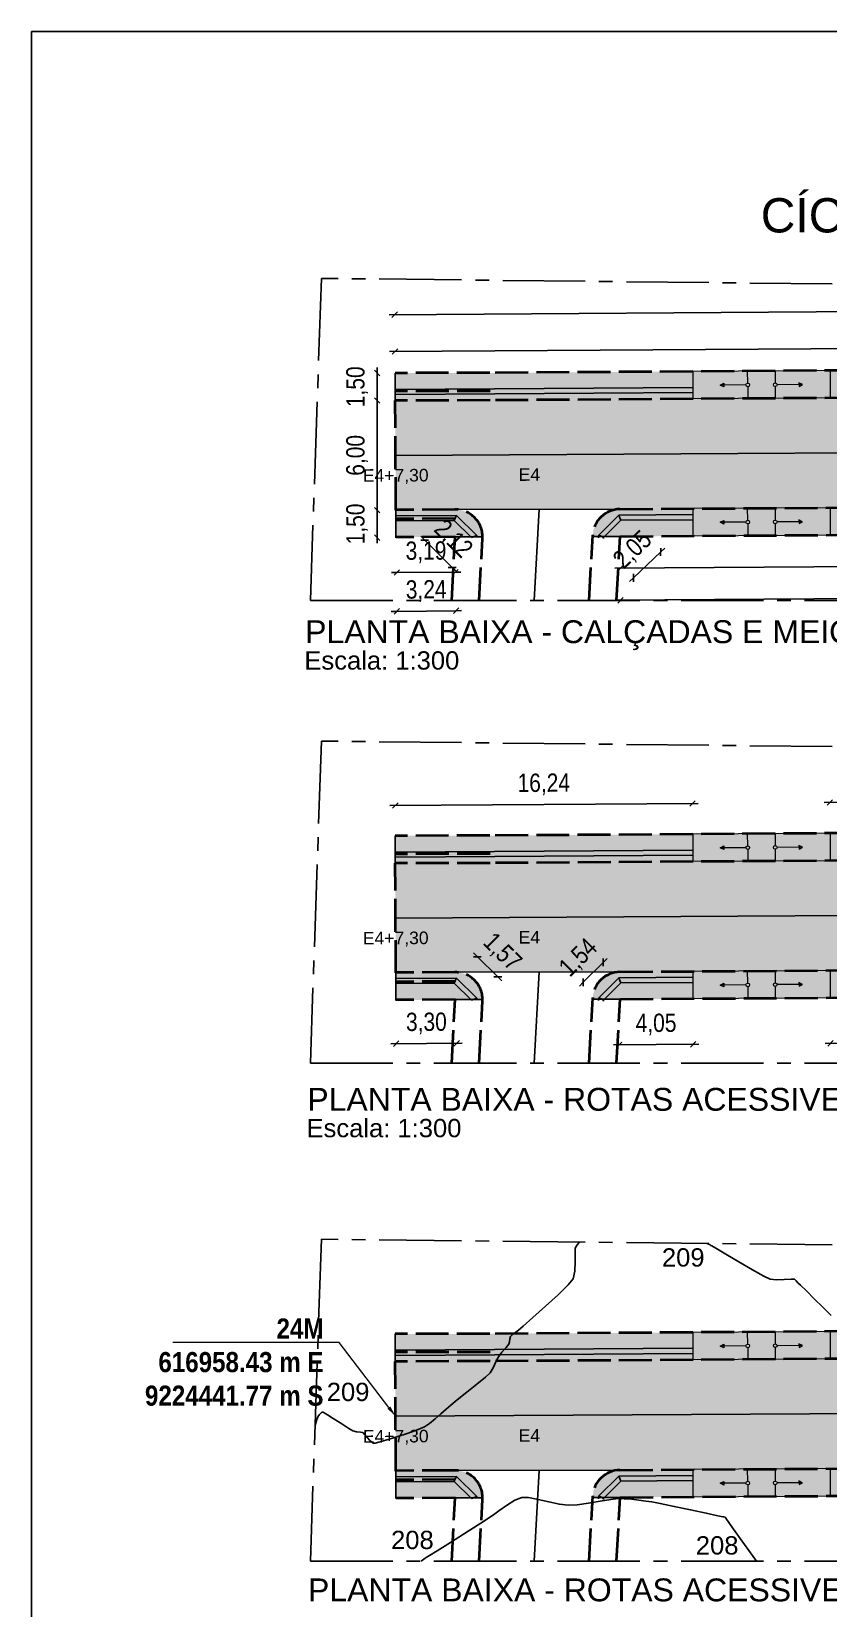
# Model space of a CAD drawing. Header units: feet. Extents: x 203667 to 205527, y 9204857 to 9205156.
# Drawn here: x 205280.5 to 205324.1, y 9205007.8 to 9205094 of the extents above; entities that cross this region are included whole.
import ezdxf
from ezdxf import colors
from ezdxf.entities.mleader import LeaderData, LeaderLine
from ezdxf.math import Vec2, Vec3

# ---------------------------------------------------------------- set-up
doc = ezdxf.new("R2010")
doc.units = ezdxf.units.FT
doc.header["$LTSCALE"] = 0.3
doc.header["$MEASUREMENT"] = 0
doc.linetypes.add('ACAD_ISO02W100', pattern=[15, 12, -3])
doc.linetypes.add('CENTER2', pattern=[1.125, 0.75, -0.125, 0.125, -0.125])
for name, color, linetype in [('_EIXO PROJETADO', 2, 'Continuous'), ('C-ROAD-CNTR-N', 92, 'Continuous'), ('C1-HM-CURVA_INTERMEDIARIA', 3, 'Continuous'), ('Calçada Projetada', 20, 'Continuous'), ('cotas1', 7, 'Continuous'), ('F-HZ-ESTACA', 98, 'Continuous'), ('Pavimento projetado', 51, 'Continuous'), ('SINALIZACAO', 1, 'Continuous'), ('TEXTOS', 7, 'Continuous')]:
    doc.layers.add(name, color=color, linetype=linetype)
for name, color, linetype, lineweight in [('Alvenaria de 1 Vez', 6, 'ACAD_ISO02W100', 35), ('Cotas Acessibilidade', 5, 'Continuous', 25), ('Cotas Calçadas', 7, 'Continuous', 25), ('MEIO FIO PROJETADO', 7, 'ACAD_ISO02W100', 35), ('PENA015', 1, 'Continuous', 15)]:
    doc.layers.add(name, color=color, linetype=linetype, lineweight=lineweight)
doc.styles.add('Arial', font='arial.ttf')
doc.styles.add('COTAS', font='ariblk.ttf', dxfattribs={"width": 0.75})
doc.styles.add('Roman', font='arial.ttf', dxfattribs={"height": 2})
doc.styles.add('TARCISIO', font='swissci.ttf')
doc.dimstyles.new('Cota Alvenaria', dxfattribs={"dimtxt": 1, "dimasz": 0.3, "dimexe": 1, "dimexo": 1, "dimgap": 0.5, "dimtad": 1, "dimzin": 4, "dimtxsty": 'TARCISIO', "dimblk": 'OBLIQUE', "dimcen": -2, "dimdle": 0.3, "dimse1": 1, "dimse2": 1, "dimclrd": 256, "dimclre": 256, "dimclrt": 6, "dimadec": 0, "dimazin": 0, "dimtfac": 1, "dimtix": 1, "dimtmove": 0, "dimatfit": 3, "dimldrblk": 'DOT', "dimfxl": 1, "dimlwd": -1, "dimlwe": -1, "dimarcsym": 0})
doc.dimstyles.new('Cota Calçadas', dxfattribs={"dimtxt": 1, "dimasz": 0.3, "dimexe": 1, "dimexo": 1, "dimgap": 0.5, "dimtad": 1, "dimzin": 4, "dimtxsty": 'TARCISIO', "dimblk": 'OBLIQUE', "dimcen": -2, "dimdle": 0.3, "dimse1": 1, "dimse2": 1, "dimclrd": 256, "dimclre": 256, "dimclrt": 256, "dimadec": 0, "dimazin": 0, "dimtfac": 1, "dimtix": 1, "dimtmove": 0, "dimatfit": 3, "dimldrblk": 'DOT', "dimfxl": 1, "dimlwd": -1, "dimlwe": -1, "dimarcsym": 0})
doc.dimstyles.new('Cota Piso Tatil', dxfattribs={"dimtxt": 1, "dimasz": 0.3, "dimexe": 1, "dimexo": 1, "dimgap": 0.5, "dimtad": 1, "dimzin": 4, "dimtxsty": 'TARCISIO', "dimblk": 'OBLIQUE', "dimcen": -2, "dimdle": 0.3, "dimse1": 1, "dimse2": 1, "dimclrd": 256, "dimclre": 256, "dimclrt": 5, "dimadec": 0, "dimazin": 0, "dimtfac": 1, "dimtix": 1, "dimtmove": 0, "dimatfit": 3, "dimldrblk": 'DOT', "dimfxl": 1, "dimlwd": -1, "dimlwe": -1, "dimarcsym": 0})

# ---------------------------------------------------------------- blocks, each defined once
blk = doc.blocks.new('r150')
at = {"linetype": 'Continuous'}
h = blk.add_hatch(color=4, dxfattribs=at)
h.dxf.hatch_style = 1
edge = h.paths.add_edge_path()
edge.add_arc((0, 0.907), 0.1, 180, 270, ccw=False)
edge.add_line((-0.1, 0.907), (-1.3, 0.907))
edge.add_line((-1.3, 0.907), (-1.3, 0.807))
edge.add_line((-1.3, 0.807), (-1.5, 0.907))
edge.add_line((-1.5, 0.907), (-1.3, 1.007))
edge.add_line((-1.3, 1.007), (-1.3, 0.907))
edge.add_line((-1.3, 0.907), (-0.1, 0.907))
edge.add_arc((0, 0.907), 0.1, 90, 180, ccw=False)
edge.add_line((0, 1.007), (0, 1.65))
edge.add_line((0, 1.65), (-3, 1.65))
edge.add_line((-3, 1.65), (-3, 0.15))
edge.add_line((-3, 0.15), (0, 0.15))
edge.add_line((0, 0.15), (0, 0.807))
edge = h.paths.add_edge_path()
edge.add_arc((1.5, 0.907), 0.1, 180, 270, ccw=False)
edge.add_arc((1.5, 0.907), 0.1, 90, 180, ccw=False)
edge.add_line((1.5, 1.007), (1.5, 1.65))
edge.add_line((1.5, 1.65), (0, 1.65))
edge.add_line((0, 1.65), (0, 1.007))
edge.add_arc((0, 0.907), 0.1, 0, 90, ccw=False)
edge.add_arc((0, 0.907), 0.1, -90, 0, ccw=False)
edge.add_line((0, 0.807), (0, 0.15))
edge.add_line((0, 0.15), (1.5, 0.15))
edge.add_line((1.5, 0.15), (1.5, 0.807))
edge = h.paths.add_edge_path()
edge.add_line((4.5, 1.65), (1.5, 1.65))
edge.add_line((1.5, 1.65), (1.5, 1.007))
edge.add_arc((1.5, 0.907), 0.1, 0, 90, ccw=False)
edge.add_line((1.6, 0.907), (2.8, 0.907))
edge.add_line((2.8, 0.907), (2.8, 1.007))
edge.add_line((2.8, 1.007), (3, 0.907))
edge.add_line((3, 0.907), (2.8, 0.807))
edge.add_line((2.8, 0.807), (2.8, 0.907))
edge.add_line((2.8, 0.907), (1.6, 0.907))
edge.add_arc((1.5, 0.907), 0.1, -90, 0, ccw=False)
edge.add_line((1.5, 0.807), (1.5, 0.15))
edge.add_line((1.5, 0.15), (4.5, 0.15))
edge.add_line((4.5, 0.15), (4.5, 1.65))
at = {"layer": 'PENA015', "color": 7}
for points in [[(-3, 0.15), (-3, 1.65)], [(-3, 1.65), (4.5, 1.65)], [(-1.3, 1.007), (-1.5, 0.907), (-1.3, 0.807)], [(-1.5, 0.907), (-0.1, 0.907)], [(-1.3, 0.807), (-1.3, 1.007)], [(0, 1.007), (0, 1.65)], [(1.5, 1.007), (1.5, 1.65)], [(1.6, 0.907), (3, 0.907)], [(2.8, 0.807), (2.8, 1.007)], [(2.8, 1.007), (3, 0.907), (2.8, 0.807)], [(4.5, 0.15), (4.5, 1.65)], [(-3, 0.15), (4.5, 0.15)], [(0, 0.15), (0, 0.807)], [(1.5, 0.807), (1.5, 0.15)]]:
    blk.add_lwpolyline(points, dxfattribs=at)
for centre in [(0, 0.907), (1.5, 0.907)]:
    blk.add_circle(centre, 0.1, dxfattribs=at)
blk = doc.blocks.new('_Oblique')
at = {"layer": 'cotas1', "color": 0, "lineweight": -2}
blk.add_line((-0.5, -0.5), (0.5, 0.5), dxfattribs=at)
blk = doc.blocks.new('*D378')
at = {"layer": 'Cotas Acessibilidade', "transparency": 16777216}
blk.add_line((205300.098, 9205051.719), (205316.935, 9205051.835), dxfattribs=at)
at = {"layer": 'Defpoints', "color": 0, "transparency": 16777216}
for p in [(205316.635, 9205051.833), (205300.418, 9205048.893), (205316.654, 9205049.005, 0.056)]:
    blk.add_point(p, dxfattribs=at)
at = {"layer": 'Cotas Acessibilidade', "transparency": 16777216, "xscale": 0.3, "yscale": 0.3, "zscale": 0.3}
for p, rotation in [((205300.398, 9205051.721), 180.3956243446784), ((205316.635, 9205051.833), 0.3956243446783393)]:
    blk.add_blockref('_Oblique', p, dxfattribs=dict(at, rotation=rotation))
at = {"layer": 'Cotas Acessibilidade', "color": 5, "transparency": 16777216, "insert": (205308.509, 9205052.873), "char_height": 1, "attachment_point": 5, "rotation": 0.39562, "style": 'TARCISIO'}
blk.add_mtext('16,24', dxfattribs=at)
blk = doc.blocks.new('_Dot')
at = {"color": 0, "linetype": 'ByBlock', "lineweight": -2}
blk.add_line((-0.5, 0), (-1, 0), dxfattribs=at)
at = {"color": 0, "linetype": 'ByBlock', "const_width": 0.5}
blk.add_lwpolyline([(-0.25, 0, 1), (0.25, 0, 1)], format="xyb", close=True, dxfattribs=at)
blk = doc.blocks.new('*D379')
at = {"layer": 'Cotas Acessibilidade', "transparency": 16777216}
blk.add_line((205323.834, 9205051.883), (205374.962, 9205052.236), dxfattribs=at)
at = {"layer": 'Defpoints', "color": 0, "transparency": 16777216}
for p in [(205374.662, 9205052.234), (205374.682, 9205049.378, 0.056), (205324.154, 9205049.029, 0)]:
    blk.add_point(p, dxfattribs=at)
at = {"layer": 'Cotas Acessibilidade', "transparency": 16777216, "xscale": 0.3, "yscale": 0.3, "zscale": 0.3}
for p, rotation in [((205324.134, 9205051.885), 180.3956243466583), ((205374.662, 9205052.234), 0.3956243466582346)]:
    blk.add_blockref('_Oblique', p, dxfattribs=dict(at, rotation=rotation))
at = {"layer": 'Cotas Acessibilidade', "color": 5, "transparency": 16777216, "insert": (205349.391, 9205053.155), "char_height": 1, "attachment_point": 5, "rotation": 0.39562, "style": 'TARCISIO'}
blk.add_mtext('50,53', dxfattribs=at)
blk = doc.blocks.new('*D195')
at = {"layer": 'Cotas Acessibilidade', "transparency": 16777216}
blk.add_line((205375.002, 9205039.071), (205323.874, 9205038.718), dxfattribs=at)
at = {"layer": 'Defpoints', "color": 0, "transparency": 16777216}
for p in [(205374.678, 9205042.449, 0), (205324.15, 9205042.1, 0), (205324.174, 9205038.72)]:
    blk.add_point(p, dxfattribs=at)
at = {"layer": 'Cotas Acessibilidade', "transparency": 16777216, "xscale": 0.3, "yscale": 0.3, "zscale": 0.3}
for p, rotation in [((205324.174, 9205038.72), 180.3956243504745), ((205374.702, 9205039.069), 0.3956243504744705)]:
    blk.add_blockref('_Oblique', p, dxfattribs=dict(at, rotation=rotation))
at = {"layer": 'Cotas Acessibilidade', "color": 5, "transparency": 16777216, "insert": (205349.43, 9205039.99), "char_height": 1, "attachment_point": 5, "rotation": 0.39562, "style": 'TARCISIO'}
blk.add_mtext('50,53', dxfattribs=at)
blk = doc.blocks.new('*D196')
at = {"layer": 'Cotas Acessibilidade', "transparency": 16777216}
blk.add_line((205316.974, 9205038.67), (205312.326, 9205038.638), dxfattribs=at)
at = {"layer": 'Defpoints', "color": 0, "transparency": 16777216}
for p in [(205312.6, 9205042.301, 0), (205316.648, 9205042.329, 0), (205312.626, 9205038.64)]:
    blk.add_point(p, dxfattribs=at)
at = {"layer": 'Cotas Acessibilidade', "transparency": 16777216, "xscale": 0.3, "yscale": 0.3, "zscale": 0.3}
for p, rotation in [((205312.626, 9205038.64), 180.3956243532863), ((205316.674, 9205038.668), 0.3956243532863013)]:
    blk.add_blockref('_Oblique', p, dxfattribs=dict(at, rotation=rotation))
at = {"layer": 'Cotas Acessibilidade', "color": 5, "transparency": 16777216, "insert": (205314.642, 9205039.749), "char_height": 1, "attachment_point": 5, "rotation": 0.39562, "style": 'TARCISIO'}
blk.add_mtext('4,05', dxfattribs=at)
blk = doc.blocks.new('*D197')
at = {"layer": 'Cotas Acessibilidade', "transparency": 16777216}
for p, q in [((205311.751, 9205043.148), (205310.664, 9205042.058)), ((205311.751, 9205043.148), (205311.963, 9205043.36)), ((205310.664, 9205042.058), (205310.452, 9205041.846))]:
    blk.add_line(p, q, dxfattribs=at)
at = {"layer": 'Defpoints', "color": 0, "transparency": 16777216}
for p in [(205312.6, 9205042.301, 0), (205310.664, 9205042.058), (205311.513, 9205041.211, 0)]:
    blk.add_point(p, dxfattribs=at)
at = {"layer": 'Cotas Acessibilidade', "transparency": 16777216, "xscale": 0.3, "yscale": 0.3, "zscale": 0.3}
for p, rotation in [((205311.751, 9205043.148), 225.0622256437422), ((205310.664, 9205042.058), 45.06222564374215)]:
    blk.add_blockref('_Oblique', p, dxfattribs=dict(at, rotation=rotation))
at = {"layer": 'Cotas Acessibilidade', "color": 5, "transparency": 16777216, "insert": (205310.433, 9205043.376), "char_height": 1, "attachment_point": 5, "rotation": 45.06223, "style": 'TARCISIO'}
blk.add_mtext('1,54', dxfattribs=at)
blk = doc.blocks.new('*D198')
at = {"layer": 'Cotas Acessibilidade', "transparency": 16777216}
for p, q in [((205304.883, 9205043.45), (205304.669, 9205043.661)), ((205305.997, 9205042.35), (205304.883, 9205043.45)), ((205305.997, 9205042.35), (205306.211, 9205042.139))]:
    blk.add_line(p, q, dxfattribs=at)
at = {"layer": 'Defpoints', "color": 0, "transparency": 16777216}
for p in [(205304.883, 9205043.45), (205303.732, 9205042.284, 0), (205304.846, 9205041.184, 0)]:
    blk.add_point(p, dxfattribs=at)
at = {"layer": 'Cotas Acessibilidade', "transparency": 16777216, "xscale": 0.3, "yscale": 0.3, "zscale": 0.3}
for p, rotation in [((205304.883, 9205043.45), 315.3796515813708), ((205305.997, 9205042.35), 135.3796515813708)]:
    blk.add_blockref('_Oblique', p, dxfattribs=dict(at, rotation=rotation))
at = {"layer": 'Cotas Acessibilidade', "color": 5, "transparency": 16777216, "insert": (205306.209, 9205043.679), "char_height": 1, "attachment_point": 5, "rotation": 315.37965, "style": 'TARCISIO'}
blk.add_mtext('1,57', dxfattribs=at)
blk = doc.blocks.new('*D199')
at = {"layer": 'Cotas Acessibilidade', "transparency": 16777216}
blk.add_line((205304.052, 9205038.722), (205300.149, 9205038.699), dxfattribs=at)
at = {"layer": 'Defpoints', "color": 0, "transparency": 16777216}
for p in [(205300.429, 9205042.265, 0), (205303.732, 9205042.284, 0), (205300.449, 9205038.701)]:
    blk.add_point(p, dxfattribs=at)
at = {"layer": 'Cotas Acessibilidade', "transparency": 16777216, "xscale": 0.3, "yscale": 0.3, "zscale": 0.3}
for p, rotation in [((205300.449, 9205038.701), 180.3286268062939), ((205303.752, 9205038.72), 0.3286268062938991)]:
    blk.add_blockref('_Oblique', p, dxfattribs=dict(at, rotation=rotation))
at = {"layer": 'Cotas Acessibilidade', "color": 5, "transparency": 16777216, "insert": (205302.095, 9205039.806), "char_height": 1, "attachment_point": 5, "rotation": 0.32863, "style": 'TARCISIO'}
blk.add_mtext('3,30', dxfattribs=at)
blk = doc.blocks.new('*D380')
at = {"layer": 'Cotas Calçadas', "transparency": 16777216}
blk.add_line((205300.077, 9205076.536), (205386.694, 9205077.101), dxfattribs=at)
at = {"layer": 'Defpoints', "color": 0, "transparency": 16777216}
for p in [(205386.394, 9205077.099), (205386.412, 9205074.423), (205300.394, 9205073.861)]:
    blk.add_point(p, dxfattribs=at)
at = {"layer": 'Cotas Calçadas', "transparency": 16777216, "xscale": 0.3, "yscale": 0.3, "zscale": 0.3}
for p, rotation in [((205300.377, 9205076.538), 180.3740641388669), ((205386.394, 9205077.099), 0.3740641388668628)]:
    blk.add_blockref('_Oblique', p, dxfattribs=dict(at, rotation=rotation))
at = {"layer": 'Cotas Calçadas', "transparency": 16777216, "insert": (205343.378, 9205077.914), "char_height": 1, "attachment_point": 5, "rotation": 0.37406, "style": 'TARCISIO'}
blk.add_mtext('86,02', dxfattribs=at)
blk = doc.blocks.new('*D381')
at = {"layer": 'Cotas Calçadas', "transparency": 16777216}
for p, q in [((205299.403, 9205067.861), (205299.403, 9205068.161)), ((205299.403, 9205066.361), (205299.403, 9205067.861)), ((205299.403, 9205066.361), (205299.403, 9205066.061))]:
    blk.add_line(p, q, dxfattribs=at)
at = {"layer": 'Defpoints', "color": 0, "transparency": 16777216}
for p in [(205299.403, 9205067.861), (205300.429, 9205067.861), (205300.429, 9205066.361)]:
    blk.add_point(p, dxfattribs=at)
at = {"layer": 'Cotas Calçadas', "transparency": 16777216, "xscale": 0.3, "yscale": 0.3, "zscale": 0.3}
for p, rotation in [((205299.403, 9205067.861), 270), ((205299.403, 9205066.361), 90)]:
    blk.add_blockref('_Oblique', p, dxfattribs=dict(at, rotation=rotation))
at = {"layer": 'Cotas Calçadas', "transparency": 16777216, "insert": (205298.308, 9205067.111), "char_height": 1, "attachment_point": 5, "rotation": 90, "style": 'TARCISIO'}
blk.add_mtext('1,50', dxfattribs=at)
blk = doc.blocks.new('*D200')
at = {"layer": 'Cotas Calçadas', "transparency": 16777216}
blk.add_line((205299.403, 9205067.561), (205299.403, 9205074.161), dxfattribs=at)
at = {"layer": 'Defpoints', "color": 0, "transparency": 16777216}
for p in [(205299.403, 9205073.861), (205300.429, 9205073.861), (205300.429, 9205067.861)]:
    blk.add_point(p, dxfattribs=at)
at = {"layer": 'Cotas Calçadas', "transparency": 16777216, "xscale": 0.3, "yscale": 0.3, "zscale": 0.3}
for p, rotation in [((205299.403, 9205073.861), 90), ((205299.403, 9205067.861), 270)]:
    blk.add_blockref('_Oblique', p, dxfattribs=dict(at, rotation=rotation))
at = {"layer": 'Cotas Calçadas', "transparency": 16777216, "insert": (205298.308, 9205070.861), "char_height": 1, "attachment_point": 5, "rotation": 90, "style": 'TARCISIO'}
blk.add_mtext('6,00', dxfattribs=at)
blk = doc.blocks.new('*D382')
at = {"layer": 'Cotas Calçadas', "transparency": 16777216}
for p, q in [((205299.403, 9205075.361), (205299.403, 9205075.661)), ((205299.403, 9205073.861), (205299.403, 9205075.361)), ((205299.403, 9205073.861), (205299.403, 9205073.561))]:
    blk.add_line(p, q, dxfattribs=at)
at = {"layer": 'Defpoints', "color": 0, "transparency": 16777216}
for p in [(205299.403, 9205075.361), (205300.426, 9205075.361), (205300.429, 9205073.861)]:
    blk.add_point(p, dxfattribs=at)
at = {"layer": 'Cotas Calçadas', "transparency": 16777216, "xscale": 0.3, "yscale": 0.3, "zscale": 0.3}
for p, rotation in [((205299.403, 9205075.361), 270), ((205299.403, 9205073.861), 90)]:
    blk.add_blockref('_Oblique', p, dxfattribs=dict(at, rotation=rotation))
at = {"layer": 'Cotas Calçadas', "transparency": 16777216, "insert": (205298.308, 9205074.611), "char_height": 1, "attachment_point": 5, "rotation": 90, "style": 'TARCISIO'}
blk.add_mtext('1,50', dxfattribs=at)
blk = doc.blocks.new('*D383')
at = {"layer": 'Cotas Calçadas', "transparency": 16777216}
for p, q in [((205300.483, 9205064.457), (205300.183, 9205064.455)), ((205300.483, 9205064.457), (205303.677, 9205064.476)), ((205303.677, 9205064.476), (205303.977, 9205064.477))]:
    blk.add_line(p, q, dxfattribs=at)
at = {"layer": 'Defpoints', "color": 0, "transparency": 16777216}
for p in [(205300.463, 9205067.883), (205303.658, 9205067.901), (205303.677, 9205064.476)]:
    blk.add_point(p, dxfattribs=at)
at = {"layer": 'Cotas Calçadas', "transparency": 16777216, "xscale": 0.3, "yscale": 0.3, "zscale": 0.3}
for p, rotation in [((205303.677, 9205064.476), 180.3286268297893), ((205300.483, 9205064.457), 0.3286268297892647)]:
    blk.add_blockref('_Oblique', p, dxfattribs=dict(at, rotation=rotation))
at = {"layer": 'Cotas Calçadas', "transparency": 16777216, "insert": (205302.074, 9205065.562), "char_height": 1, "attachment_point": 5, "rotation": 0.32863, "style": 'TARCISIO'}
blk.add_mtext('3,19', dxfattribs=at)
blk = doc.blocks.new('*D384')
at = {"layer": 'Cotas Calçadas', "transparency": 16777216}
blk.add_line((205312.392, 9205064.686), (205386.34, 9205065.196), dxfattribs=at)
at = {"layer": 'Defpoints', "color": 0, "transparency": 16777216}
for p in [(205386.017, 9205068.426), (205312.67, 9205067.919), (205386.04, 9205065.194)]:
    blk.add_point(p, dxfattribs=at)
at = {"layer": 'Cotas Calçadas', "transparency": 16777216, "xscale": 0.3, "yscale": 0.3, "zscale": 0.3}
for p, rotation in [((205312.692, 9205064.688), 180.3956243479592), ((205386.04, 9205065.194), 0.3956243479591579)]:
    blk.add_blockref('_Oblique', p, dxfattribs=dict(at, rotation=rotation))
at = {"layer": 'Cotas Calçadas', "transparency": 16777216, "insert": (205349.358, 9205066.037), "char_height": 1, "attachment_point": 5, "rotation": 0.39562, "style": 'TARCISIO'}
blk.add_mtext('73,35', dxfattribs=at)
blk = doc.blocks.new('*D385')
at = {"layer": 'Cotas Calçadas', "transparency": 16777216}
blk.add_line((205312.404, 9205062.939), (205386.351, 9205063.439), dxfattribs=at)
at = {"layer": 'Defpoints', "color": 0, "transparency": 16777216}
for p in [(205312.681, 9205066.429), (205386.028, 9205066.926), (205386.051, 9205063.437)]:
    blk.add_point(p, dxfattribs=at)
at = {"layer": 'Cotas Calçadas', "transparency": 16777216, "xscale": 0.3, "yscale": 0.3, "zscale": 0.3}
for p, rotation in [((205312.704, 9205062.941), 180.3876841942163), ((205386.051, 9205063.437), 0.3876841942163516)]:
    blk.add_blockref('_Oblique', p, dxfattribs=dict(at, rotation=rotation))
at = {"layer": 'Cotas Calçadas', "color": 6, "transparency": 16777216, "insert": (205349.37, 9205064.285), "char_height": 1, "attachment_point": 5, "rotation": 0.38768, "style": 'TARCISIO'}
blk.add_mtext('73,35', dxfattribs=at)
blk = doc.blocks.new('*D386')
at = {"layer": 'Cotas Calçadas', "transparency": 16777216}
for p, q in [((205300.479, 9205062.33), (205300.179, 9205062.326)), ((205303.716, 9205062.37), (205300.479, 9205062.33)), ((205303.716, 9205062.37), (205304.016, 9205062.374))]:
    blk.add_line(p, q, dxfattribs=at)
at = {"layer": 'Defpoints', "color": 0, "transparency": 16777216}
for p in [(205300.429, 9205066.361), (205303.666, 9205066.401), (205300.479, 9205062.33)]:
    blk.add_point(p, dxfattribs=at)
at = {"layer": 'Cotas Calçadas', "transparency": 16777216, "xscale": 0.3, "yscale": 0.3, "zscale": 0.3}
for p, rotation in [((205300.479, 9205062.33), 0.7108148333836131), ((205303.716, 9205062.37), 180.7108148333836)]:
    blk.add_blockref('_Oblique', p, dxfattribs=dict(at, rotation=rotation))
at = {"layer": 'Cotas Calçadas', "color": 6, "transparency": 16777216, "insert": (205302.084, 9205063.446), "char_height": 1, "attachment_point": 5, "rotation": 0.71081, "style": 'TARCISIO'}
blk.add_mtext('3,24', dxfattribs=at)
blk = doc.blocks.new('*D387')
at = {"layer": 'Cotas Calçadas', "transparency": 16777216}
blk.add_line((205300.065, 9205078.55), (205386.681, 9205079.116), dxfattribs=at)
at = {"layer": 'Defpoints', "color": 0, "transparency": 16777216}
for p in [(205386.381, 9205079.114), (205386.401, 9205075.923), (205300.386, 9205075.361)]:
    blk.add_point(p, dxfattribs=at)
at = {"layer": 'Cotas Calçadas', "transparency": 16777216, "xscale": 0.3, "yscale": 0.3, "zscale": 0.3}
for p, rotation in [((205300.365, 9205078.552), 180.374064406737), ((205386.381, 9205079.114), 0.3740644067370075)]:
    blk.add_blockref('_Oblique', p, dxfattribs=dict(at, rotation=rotation))
at = {"layer": 'Cotas Calçadas', "color": 6, "transparency": 16777216, "insert": (205343.366, 9205079.929), "char_height": 1, "attachment_point": 5, "rotation": 0.37406, "style": 'TARCISIO'}
blk.add_mtext('86,02', dxfattribs=at)
blk = doc.blocks.new('*D394')
at = {"layer": 'Cotas Calçadas', "transparency": 16777216}
for p, q in [((205313.41, 9205064.165), (205314.897, 9205065.582)), ((205314.897, 9205065.582), (205315.114, 9205065.789)), ((205313.41, 9205064.165), (205313.192, 9205063.958))]:
    blk.add_line(p, q, dxfattribs=at)
at = {"layer": 'Defpoints', "color": 0, "transparency": 16777216}
for p in [(205312.67, 9205067.919), (205311.183, 9205066.502), (205314.897, 9205065.582)]:
    blk.add_point(p, dxfattribs=at)
at = {"layer": 'Cotas Calçadas', "transparency": 16777216, "xscale": 0.3, "yscale": 0.3, "zscale": 0.3}
for p, rotation in [((205314.897, 9205065.582), 223.6214515322108), ((205313.41, 9205064.165), 43.62145153221082)]:
    blk.add_blockref('_Oblique', p, dxfattribs=dict(at, rotation=rotation))
at = {"layer": 'Cotas Calçadas', "transparency": 16777216, "insert": (205313.397, 9205065.667), "char_height": 1, "attachment_point": 5, "rotation": 43.62145, "style": 'TARCISIO'}
blk.add_mtext('2,05', dxfattribs=at)
blk = doc.blocks.new('*D395')
at = {"layer": 'Cotas Calçadas', "transparency": 16777216}
for p, q in [((205302.004, 9205066.227), (205301.791, 9205066.438)), ((205302.004, 9205066.227), (205303.504, 9205064.736)), ((205303.504, 9205064.736), (205303.717, 9205064.524))]:
    blk.add_line(p, q, dxfattribs=at)
at = {"layer": 'Defpoints', "color": 0, "transparency": 16777216}
for p in [(205303.669, 9205067.901), (205305.169, 9205066.41), (205303.504, 9205064.736)]:
    blk.add_point(p, dxfattribs=at)
at = {"layer": 'Cotas Calçadas', "transparency": 16777216, "xscale": 0.3, "yscale": 0.3, "zscale": 0.3}
for p, rotation in [((205302.004, 9205066.227), 315.1646623793387), ((205303.504, 9205064.736), 135.1646623793387)]:
    blk.add_blockref('_Oblique', p, dxfattribs=dict(at, rotation=rotation))
at = {"layer": 'Cotas Calçadas', "transparency": 16777216, "insert": (205303.527, 9205066.258), "char_height": 1, "attachment_point": 5, "rotation": 315.16466, "style": 'TARCISIO'}
blk.add_mtext('2,12', dxfattribs=at)

msp = doc.modelspace()

# ---------------------------------------------------------------- hatches: boundary and pattern name
at = {"layer": 'Calçada Projetada'}
h = msp.add_hatch(color=256, dxfattribs=at)
h.dxf.hatch_style = 1
h.paths.add_polyline_path([(205386.339, 9205074.422), (205386.401, 9205075.923), (205305.561, 9205075.37), (205300.394, 9205075.361), (205300.394, 9205073.861), (205305.572, 9205073.87)])
h = msp.add_hatch(color=256, dxfattribs=at)
h.dxf.hatch_style = 1
h.paths.add_polyline_path([(205303.658, 9205067.901), (205300.429, 9205067.883), (205300.429, 9205067.861), (205300.429, 9205066.383), (205303.666, 9205066.401), (205305.166, 9205066.41, 0.414214)])
h.paths.add_polyline_path([(205386.09, 9205068.424, 0.012106), (205386.017, 9205068.426), (205312.67, 9205067.919, 0.396189), (205311.183, 9205066.502), (205311.178, 9205066.419), (205312.681, 9205066.429), (205386.028, 9205066.926)])
h = msp.add_hatch(color=256, dxfattribs=at)
h.dxf.hatch_style = 1
h.paths.add_polyline_path([(205386.339, 9205049.129), (205386.401, 9205050.63), (205305.561, 9205050.077), (205300.394, 9205050.068), (205300.394, 9205048.568), (205305.572, 9205048.577)])
h = msp.add_hatch(color=256, dxfattribs=at)
h.dxf.hatch_style = 1
h.paths.add_polyline_path([(205303.658, 9205042.608), (205300.429, 9205042.59), (205300.429, 9205042.568), (205300.429, 9205041.09), (205303.666, 9205041.108), (205305.166, 9205041.117, 0.414214)])
h.paths.add_polyline_path([(205386.09, 9205043.131, 0.012106), (205386.017, 9205043.133), (205312.67, 9205042.626, 0.396189), (205311.183, 9205041.209), (205311.178, 9205041.126), (205312.681, 9205041.136), (205386.028, 9205041.633)])
h = msp.add_hatch(color=256, dxfattribs=at)
h.dxf.hatch_style = 1
h.paths.add_polyline_path([(205386.339, 9205021.896), (205386.401, 9205023.396), (205305.561, 9205022.844), (205300.394, 9205022.834), (205300.394, 9205021.334), (205305.572, 9205021.344)])
h = msp.add_hatch(color=256, dxfattribs=at)
h.dxf.hatch_style = 1
h.paths.add_polyline_path([(205303.658, 9205015.375), (205300.429, 9205015.356), (205300.429, 9205015.335), (205300.429, 9205013.856), (205303.666, 9205013.875), (205305.166, 9205013.883, 0.414214)])
h.paths.add_polyline_path([(205386.09, 9205015.898, 0.012106), (205386.017, 9205015.899), (205312.67, 9205015.392, 0.396189), (205311.183, 9205013.975), (205311.178, 9205013.892), (205312.681, 9205013.903), (205386.028, 9205014.399)])
at = {"layer": 'Pavimento projetado', "lineweight": 20}
h = msp.add_hatch(color=256, dxfattribs=at)
h.dxf.hatch_style = 1
h.paths.add_polyline_path([(205387.713, 9205071.362), (205387.9, 9205075.86, -0.400122), (205386.412, 9205074.423), (205305.572, 9205073.87), (205300.394, 9205073.861), (205300.412, 9205070.861)])
h = msp.add_hatch(color=256, dxfattribs=at)
h.dxf.hatch_style = 1
h.paths.add_polyline_path([(205387.713, 9205071.362), (205300.412, 9205070.861), (205300.429, 9205067.883), (205303.658, 9205067.901), (205312.67, 9205067.919), (205386.017, 9205068.426, -0.428468), (205387.526, 9205066.863)])
h = msp.add_hatch(color=256, dxfattribs=at)
h.dxf.hatch_style = 1
h.paths.add_polyline_path([(205387.713, 9205046.069), (205387.9, 9205050.567, -0.400122), (205386.412, 9205049.13), (205305.572, 9205048.577), (205300.394, 9205048.568), (205300.412, 9205045.568)])
h = msp.add_hatch(color=256, dxfattribs=at)
h.dxf.hatch_style = 1
h.paths.add_polyline_path([(205387.713, 9205046.069), (205300.412, 9205045.568), (205300.429, 9205042.59), (205303.658, 9205042.608), (205312.67, 9205042.626), (205386.017, 9205043.133, -0.428468), (205387.526, 9205041.57)])
h = msp.add_hatch(color=256, dxfattribs=at)
h.dxf.hatch_style = 1
h.paths.add_polyline_path([(205387.713, 9205018.835), (205387.9, 9205023.334, -0.400122), (205386.412, 9205021.896), (205305.572, 9205021.344), (205300.394, 9205021.334), (205300.412, 9205018.334)])
h = msp.add_hatch(color=256, dxfattribs=at)
h.dxf.hatch_style = 1
h.paths.add_polyline_path([(205387.713, 9205018.835), (205300.412, 9205018.334), (205300.429, 9205015.356), (205303.658, 9205015.375), (205312.67, 9205015.392), (205386.017, 9205015.899, -0.428468), (205387.526, 9205014.337)])

# ---------------------------------------------------------------- linework, layer by layer
at = {"layer": '_EIXO PROJETADO', "linetype": 'CENTER2', "ltscale": 20}
for points in [[(205296.36, 9205080.536), (205295.759, 9205062.934), (205391.766, 9205062.934), (205391.766, 9205079.494)], [(205296.36, 9205055.243), (205295.759, 9205037.641), (205391.766, 9205037.641), (205391.766, 9205054.201)], [(205296.36, 9205028.009), (205295.759, 9205010.407), (205391.766, 9205010.407), (205391.766, 9205026.968)]]:
    msp.add_lwpolyline(points, close=True, dxfattribs=at)
at = {"layer": 'Alvenaria de 1 Vez', "ltscale": 0.5}
for p, q in [((205305.561, 9205075.37), (205300.386, 9205075.361)), ((205303.666, 9205066.401), (205300.437, 9205066.383)), ((205303.479, 9205062.934), (205303.666, 9205066.401)), ((205312.488, 9205062.934), (205312.681, 9205066.429)), ((205305.561, 9205050.077), (205300.386, 9205050.068)), ((205303.666, 9205041.108), (205300.437, 9205041.09)), ((205303.479, 9205037.641), (205303.666, 9205041.108)), ((205312.488, 9205037.641), (205312.681, 9205041.136)), ((205305.561, 9205022.844), (205300.386, 9205022.834)), ((205303.666, 9205013.875), (205300.437, 9205013.856)), ((205303.479, 9205010.407), (205303.666, 9205013.875)), ((205312.488, 9205010.407), (205312.681, 9205013.903))]:
    msp.add_line(p, q, dxfattribs=at)
for points in [[(205386.481, 9205077.834), (205386.401, 9205075.923), (205305.561, 9205075.37)], [(205312.681, 9205066.429), (205386.028, 9205066.926)], [(205386.481, 9205052.541), (205386.401, 9205050.63), (205305.561, 9205050.077)], [(205312.681, 9205041.136), (205386.028, 9205041.633)], [(205386.481, 9205025.308), (205386.401, 9205023.396), (205305.561, 9205022.844)], [(205312.681, 9205013.903), (205386.028, 9205014.399)]]:
    msp.add_lwpolyline(points, dxfattribs=at)
at = {"layer": 'C-ROAD-CNTR-N', "color": 98, "linetype": 'Continuous', "lineweight": -3, "flags": 128}
for points in [[(205300.412, 9205070.861), (205387.713, 9205071.362)], [(205307.979, 9205062.934), (205308.253, 9205067.915)], [(205300.412, 9205045.568), (205387.713, 9205046.069)], [(205307.979, 9205037.641), (205308.253, 9205042.622)], [(205300.412, 9205018.334), (205387.713, 9205018.835)], [(205307.979, 9205010.407), (205308.253, 9205015.388)]]:
    msp.add_lwpolyline(points, dxfattribs=at)
at = {"layer": 'C1-HM-CURVA_INTERMEDIARIA', "linetype": 'Continuous', "lineweight": -3, "flags": 128}
for points, elevation in [([(205310.466, 9205027.855), (205310.327, 9205027.702), (205310.22, 9205027.524), (205310.214, 9205027.274), (205310.223, 9205026.792), (205310.205, 9205026.258), (205310.121, 9205025.853), (205309.846, 9205025.522), (205309.291, 9205024.981), (205308.6, 9205024.347), (205307.914, 9205023.736), (205307.375, 9205023.265), (205307.127, 9205023.049), (205306.977, 9205022.936), (205306.804, 9205022.81), (205306.691, 9205022.7), (205306.651, 9205022.572), (205306.628, 9205022.412), (205306.593, 9205022.278), (205306.453, 9205022.099), (205306.22, 9205021.834), (205306.027, 9205021.591), (205305.888, 9205021.319), (205305.734, 9205020.981), (205305.573, 9205020.706), (205305.324, 9205020.476), (205304.856, 9205020.09), (205304.299, 9205019.643), (205303.779, 9205019.23), (205303.424, 9205018.945), (205303.168, 9205018.723), (205302.875, 9205018.459), (205302.566, 9205018.188), (205302.263, 9205017.943), (205301.986, 9205017.76), (205301.641, 9205017.61), (205301.104, 9205017.416), (205300.483, 9205017.211), (205299.887, 9205017.028), (205299.501, 9205016.92), (205299.301, 9205016.872), (205299.223, 9205016.86), (205299.203, 9205016.86), (205299.176, 9205016.87), (205299.113, 9205016.91), (205299.009, 9205017.004), (205298.879, 9205017.148), (205298.784, 9205017.26), (205298.703, 9205017.355), (205298.618, 9205017.441), (205298.491, 9205017.463), (205298.271, 9205017.491), (205298.082, 9205017.533), (205297.867, 9205017.66), (205297.468, 9205017.919), (205297.011, 9205018.217), (205296.69, 9205018.422), (205296.518, 9205018.525), (205296.451, 9205018.558), (205296.435, 9205018.562), (205296.41, 9205018.555), (205296.351, 9205018.518), (205296.257, 9205018.429), (205296.161, 9205018.305), (205296.088, 9205018.101), (205296.012, 9205017.832)], 209), ([(205324.204, 9205023.834), (205323.763, 9205024.289), (205323.288, 9205024.76), (205322.854, 9205025.184), (205322.532, 9205025.494), (205322.394, 9205025.626), (205322.301, 9205025.731), (205322.201, 9205025.821), (205322.018, 9205025.82), (205321.643, 9205025.802), (205321.216, 9205025.797), (205320.878, 9205025.834), (205320.528, 9205025.999), (205319.908, 9205026.342), (205319.166, 9205026.772), (205318.451, 9205027.194), (205317.91, 9205027.517), (205317.694, 9205027.647), (205317.643, 9205027.677), (205317.591, 9205027.706), (205317.443, 9205027.779)], 209), ([(205320.13, 9205010.407), (205319.94, 9205010.671), (205319.241, 9205011.649), (205318.783, 9205012.292), (205318.612, 9205012.533), (205318.495, 9205012.701), (205318.411, 9205012.819), (205318.347, 9205012.834), (205318.282, 9205012.846), (205318.025, 9205012.901), (205317.383, 9205013.04), (205316.529, 9205013.222), (205315.635, 9205013.411), (205314.875, 9205013.567), (205314.42, 9205013.652), (205314.087, 9205013.701), (205313.699, 9205013.751), (205313.293, 9205013.795), (205312.904, 9205013.826), (205312.57, 9205013.834), (205312.163, 9205013.791), (205311.593, 9205013.697), (205310.953, 9205013.588), (205310.339, 9205013.499), (205309.842, 9205013.467), (205309.361, 9205013.525), (205308.786, 9205013.649), (205308.197, 9205013.789), (205307.677, 9205013.89), (205307.307, 9205013.9), (205306.918, 9205013.74), (205306.475, 9205013.458), (205306.06, 9205013.157), (205305.757, 9205012.941), (205305.505, 9205012.778), (205305.212, 9205012.587), (205304.92, 9205012.396), (205304.668, 9205012.232), (205304.375, 9205012.047), (205303.869, 9205011.728), (205303.268, 9205011.35), (205302.69, 9205010.988), (205302.256, 9205010.715), (205302.084, 9205010.607), (205302.028, 9205010.571), (205301.885, 9205010.465), (205301.806, 9205010.407)], 208)]:
    msp.add_lwpolyline(points, dxfattribs=dict(at, elevation=elevation))
at = {"layer": 'Calçada Projetada'}
for p, q in [((205300.394, 9205073.861), (205300.394, 9205075.361)), ((205300.429, 9205067.861), (205300.429, 9205066.361)), ((205305.166, 9205066.41), (205303.666, 9205066.401)), ((205311.178, 9205066.419), (205312.681, 9205066.429)), ((205300.394, 9205048.568), (205300.394, 9205050.068)), ((205300.429, 9205042.568), (205300.429, 9205041.068)), ((205305.166, 9205041.117), (205303.666, 9205041.108)), ((205311.178, 9205041.126), (205312.681, 9205041.136)), ((205300.394, 9205021.334), (205300.394, 9205022.834)), ((205300.429, 9205015.335), (205300.429, 9205013.834)), ((205305.166, 9205013.883), (205303.666, 9205013.875))]:
    msp.add_line(p, q, dxfattribs=at)
at = {"layer": 'Cotas Acessibilidade', "color": 5}
for p, q in [((205300.416, 9205074.466), (205316.652, 9205074.578)), ((205300.418, 9205074.186), (205316.654, 9205074.298)), ((205303.732, 9205067.577, 0), (205300.428, 9205067.558, 0)), ((205303.618, 9205067.296, 0), (205300.429, 9205067.278, 0)), ((205303.618, 9205067.296, 0), (205303.675, 9205067.436, 0)), ((205304.561, 9205066.365, 0), (205303.618, 9205067.296, 0)), ((205303.732, 9205067.577, 0), (205303.675, 9205067.436, 0)), ((205304.846, 9205066.477, 0), (205303.732, 9205067.577, 0)), ((205312.6, 9205067.594, 0), (205311.513, 9205066.504, 0)), ((205312.717, 9205067.314, 0), (205311.778, 9205066.374, 0)), ((205316.648, 9205067.622, 0), (205312.6, 9205067.594, 0)), ((205312.6, 9205067.594, 0), (205312.659, 9205067.454, 0)), ((205312.717, 9205067.314, 0), (205312.659, 9205067.454, 0)), ((205316.65, 9205067.342, 0), (205312.717, 9205067.314, 0)), ((205304.564, 9205066.421, 0), (205304.561, 9205066.365, 0)), ((205304.561, 9205066.365, 0), (205304.704, 9205066.421, 0)), ((205304.846, 9205066.477, 0), (205304.704, 9205066.421, 0)), ((205304.843, 9205066.408, 0), (205304.846, 9205066.477, 0)), ((205311.513, 9205066.504, 0), (205311.493, 9205066.349, 0)), ((205311.513, 9205066.504, 0), (205311.646, 9205066.439, 0)), ((205311.778, 9205066.374, 0), (205311.646, 9205066.439, 0)), ((205311.778, 9205066.374, 0), (205311.771, 9205066.313, 0)), ((205300.416, 9205049.173), (205316.652, 9205049.285)), ((205300.418, 9205048.893), (205316.654, 9205049.005)), ((205303.732, 9205042.284, 0), (205300.428, 9205042.265, 0)), ((205303.732, 9205042.284, 0), (205303.675, 9205042.143, 0)), ((205304.846, 9205041.184, 0), (205303.732, 9205042.284, 0)), ((205312.6, 9205042.301, 0), (205311.513, 9205041.211, 0)), ((205316.648, 9205042.329, 0), (205312.6, 9205042.301, 0)), ((205312.6, 9205042.301, 0), (205312.659, 9205042.161, 0)), ((205303.618, 9205042.003, 0), (205300.429, 9205041.985, 0)), ((205303.618, 9205042.003, 0), (205303.675, 9205042.143, 0)), ((205304.561, 9205041.072, 0), (205303.618, 9205042.003, 0)), ((205312.717, 9205042.021, 0), (205311.778, 9205041.081, 0)), ((205312.717, 9205042.021, 0), (205312.659, 9205042.161, 0)), ((205316.65, 9205042.049, 0), (205312.717, 9205042.021, 0)), ((205304.564, 9205041.128, 0), (205304.561, 9205041.072, 0)), ((205304.561, 9205041.072, 0), (205304.704, 9205041.128, 0)), ((205304.846, 9205041.184, 0), (205304.704, 9205041.128, 0)), ((205304.843, 9205041.115, 0), (205304.846, 9205041.184, 0)), ((205311.513, 9205041.211, 0), (205311.493, 9205041.056, 0)), ((205311.513, 9205041.211, 0), (205311.646, 9205041.146, 0)), ((205311.778, 9205041.081, 0), (205311.646, 9205041.146, 0)), ((205311.778, 9205041.081, 0), (205311.771, 9205041.02, 0)), ((205300.416, 9205021.939), (205316.652, 9205022.052)), ((205300.418, 9205021.659), (205316.654, 9205021.772)), ((205303.732, 9205015.05, 0), (205300.428, 9205015.031, 0)), ((205303.618, 9205014.769, 0), (205300.429, 9205014.751, 0)), ((205303.618, 9205014.769, 0), (205303.675, 9205014.91, 0)), ((205304.561, 9205013.839, 0), (205303.618, 9205014.769, 0)), ((205303.732, 9205015.05, 0), (205303.675, 9205014.91, 0)), ((205304.846, 9205013.95, 0), (205303.732, 9205015.05, 0)), ((205312.6, 9205015.067, 0), (205311.513, 9205013.977, 0)), ((205312.717, 9205014.788, 0), (205311.778, 9205013.847, 0)), ((205316.648, 9205015.095, 0), (205312.6, 9205015.067, 0)), ((205312.6, 9205015.067, 0), (205312.659, 9205014.927, 0)), ((205312.717, 9205014.788, 0), (205312.659, 9205014.927, 0)), ((205316.65, 9205014.815, 0), (205312.717, 9205014.788, 0)), ((205304.564, 9205013.894, 0), (205304.561, 9205013.839, 0)), ((205304.561, 9205013.839, 0), (205304.704, 9205013.894, 0)), ((205304.846, 9205013.95, 0), (205304.704, 9205013.894, 0)), ((205304.843, 9205013.881, 0), (205304.846, 9205013.95, 0)), ((205311.513, 9205013.977, 0), (205311.493, 9205013.822, 0)), ((205311.513, 9205013.977, 0), (205311.646, 9205013.912, 0)), ((205311.778, 9205013.847, 0), (205311.646, 9205013.912, 0)), ((205311.778, 9205013.847, 0), (205311.771, 9205013.786, 0))]:
    msp.add_line(p, q, dxfattribs=at)
at = {"layer": 'Cotas Calçadas'}
for p, q in [((205312.67, 9205067.919), (205303.658, 9205067.901)), ((205312.67, 9205042.626), (205303.658, 9205042.608)), ((205312.67, 9205015.392), (205303.658, 9205015.375)), ((205311.178, 9205013.892), (205312.681, 9205013.903))]:
    msp.add_line(p, q, dxfattribs=at)
msp.add_lwpolyline([(205280.525, 9205094.028), (205410.864, 9205094.028), (205410.864, 9204922.05), (205280.525, 9204922.05)], close=True, dxfattribs=at)
at = {"layer": 'MEIO FIO PROJETADO', "ltscale": 0.5}
for p, q in [((205305.571, 9205074.37), (205300.394, 9205074.361)), ((205305.572, 9205073.87), (205300.394, 9205073.861)), ((205303.658, 9205067.901), (205300.429, 9205067.883)), ((205303.661, 9205067.401), (205300.432, 9205067.383)), ((205304.981, 9205062.934), (205305.164, 9205066.32)), ((205305.571, 9205049.077), (205300.394, 9205049.068)), ((205305.572, 9205048.577), (205300.394, 9205048.568)), ((205303.658, 9205042.608), (205300.429, 9205042.59)), ((205303.661, 9205042.108), (205300.432, 9205042.09)), ((205304.981, 9205037.641), (205305.164, 9205041.027)), ((205305.571, 9205021.844), (205300.394, 9205021.834)), ((205305.572, 9205021.344), (205300.394, 9205021.334)), ((205303.658, 9205015.375), (205300.429, 9205015.356)), ((205303.661, 9205014.875), (205300.432, 9205014.856)), ((205304.981, 9205010.407), (205305.164, 9205013.794))]:
    msp.add_line(p, q, dxfattribs=at)
at = {"layer": 'MEIO FIO PROJETADO', "color": 1, "ltscale": 0.5}
for p, q in [((205300.429, 9205067.861), (205300.394, 9205073.861)), ((205300.429, 9205042.568), (205300.394, 9205048.568)), ((205300.429, 9205015.335), (205300.394, 9205021.334))]:
    msp.add_line(p, q, dxfattribs=at)
at = {"layer": 'MEIO FIO PROJETADO', "ltscale": 0.5}
for points in [[(205387.979, 9205077.772), (205387.9, 9205075.86, -0.400122), (205386.412, 9205074.423), (205305.572, 9205073.87)], [(205310.986, 9205062.934), (205311.183, 9205066.502, -0.396189), (205312.67, 9205067.919), (205386.017, 9205068.426)], [(205387.979, 9205052.479), (205387.9, 9205050.567, -0.400122), (205386.412, 9205049.13), (205305.572, 9205048.577)], [(205310.986, 9205037.641), (205311.183, 9205041.209, -0.396189), (205312.67, 9205042.626), (205386.017, 9205043.133)], [(205387.979, 9205025.245), (205387.9, 9205023.334, -0.400122), (205386.412, 9205021.896), (205305.572, 9205021.344)], [(205310.986, 9205010.407), (205311.183, 9205013.975, -0.396189), (205312.67, 9205015.392), (205386.017, 9205015.899)]]:
    msp.add_lwpolyline(points, format="xyb", dxfattribs=at)
for centre in [(205303.666, 9205066.401), (205303.666, 9205041.108), (205303.666, 9205013.875)]:
    msp.add_arc(centre, 1.5, 356.90999, 90.32863, dxfattribs=at)

# ---------------------------------------------------------------- block references
at = {"layer": 'SINALIZACAO', "extrusion": (-4.18167e-11, 6.05596e-09, 1), "rotation": 180.3956243482883}
for p in [(205321.145, 9205075.627, 0.056), (205321.145, 9205068.128, 0.056), (205321.145, 9205050.334, 0.056), (205321.145, 9205042.835, 0.056), (205321.145, 9205023.1, 0.056), (205321.145, 9205015.601, 0.056)]:
    msp.add_blockref('r150', p, dxfattribs=at)

# ---------------------------------------------------------------- texts
at = {"linetype": 'Continuous', "style": 'Roman'}
for s, height, p in [('PLANTA BAIXA - CALÇADAS E MEIO-FIO', 1.25, (205295.474, 9205060.596)), ('Escala: 1:300', 1, (205295.429, 9205059.15)), ('PLANTA BAIXA - ROTAS ACESSIVEIS E SINALIZAÇÃO', 1.25, (205295.591, 9205035.034)), ('Escala: 1:300', 1, (205295.546, 9205033.588)), ('PLANTA BAIXA - ROTAS ACESSIVEIS E SINALIZAÇÃO', 1.25, (205295.628, 9205008.218))]:
    msp.add_text(s, height=height, dxfattribs=at).set_placement(p)
at = {"linetype": 'Continuous', "insert": (205320.362, 9205084.92), "char_height": 1.875, "attachment_point": 1, "style": 'Roman'}
msp.add_mtext_dynamic_manual_height_columns('CÍCERO EUFRASIO DA SILVA', width=41.83969, gutter_width=10, heights=[0], dxfattribs=at)
at = {"layer": 'C1-HM-CURVA_INTERMEDIARIA', "linetype": 'Continuous', "lineweight": -3, "style": 'Arial'}
for s, p in [('209', (205314.962, 9205026.518)), ('209', (205296.653, 9205019.166)), ('208', (205300.165, 9205011.075)), ('208', (205316.815, 9205010.778))]:
    msp.add_text(s, height=1, dxfattribs=at).set_placement(p)
at = {"layer": 'F-HZ-ESTACA', "color": 98, "linetype": 'Continuous', "lineweight": -3, "char_height": 0.6858, "attachment_point": 2, "rotation": 0.32863, "style": 'Arial'}
for s, insert in [('E4+7,30', (205300.416, 9205070.114)), ('{\\fArial|b0|i0|c0|p2;E4}', (205307.719, 9205070.155)), ('E4+7,30', (205300.416, 9205044.821)), ('{\\fArial|b0|i0|c0|p2;E4}', (205307.719, 9205044.863)), ('E4+7,30', (205300.416, 9205017.587)), ('{\\fArial|b0|i0|c0|p2;E4}', (205307.719, 9205017.629))]:
    msp.add_mtext(s, dxfattribs=dict(at, insert=insert))

# ---------------------------------------------------------------- dimensions: what is measured, and where the dimension line sits
at = {"layer": 'Cotas Acessibilidade'}
for p1, p2, distance, picture, middle in [((205300.418, 9205048.893), (205316.654, 9205049.005, 0.056), 2.828, '*D378', (205308.509, 9205052.873)), ((205324.154, 9205049.029, 0), (205374.682, 9205049.378, 0.056), 2.856, '*D379', (205349.391, 9205053.155)), ((205304.846, 9205041.184, 0), (205303.732, 9205042.284, 0), -1.638, '*D198', (205306.209, 9205043.679)), ((205312.6, 9205042.301, 0), (205311.513, 9205041.211, 0), -1.199, '*D197', (205310.433, 9205043.376)), ((205303.732, 9205042.284, 0), (205300.429, 9205042.265, 0), 3.564, '*D199', (205302.095, 9205039.806)), ((205316.648, 9205042.329, 0), (205312.6, 9205042.301, 0), 3.661, '*D196', (205314.642, 9205039.749)), ((205374.678, 9205042.449, 0), (205324.15, 9205042.1, 0), 3.381, '*D195', (205349.43, 9205039.99))]:
    dim = msp.add_aligned_dim(p1=p1, p2=p2, distance=distance, dimstyle='Cota Piso Tatil', dxfattribs=at)
    dim.commit()
    dim.dimension.update_dxf_attribs({"geometry": picture, "text_midpoint": middle})
at = {"layer": 'Cotas Calçadas'}
for p1, p2, distance, dimstyle, picture, middle in [((205300.386, 9205075.361), (205386.401, 9205075.923), 3.191, 'Cota Alvenaria', '*D387', (205343.366, 9205079.929)), ((205300.394, 9205073.861), (205386.412, 9205074.423), 2.677, 'Cota Calçadas', '*D380', (205343.378, 9205077.914)), ((205300.429, 9205067.861), (205300.429, 9205073.861), 1.026, 'Cota Calçadas', '*D200', (205298.308, 9205070.861)), ((205300.429, 9205066.361), (205300.429, 9205067.861), 1.026, 'Cota Calçadas', '*D381', (205298.308, 9205067.111)), ((205312.67, 9205067.919), (205386.017, 9205068.426), -3.232, 'Cota Calçadas', '*D384', (205349.358, 9205066.037)), ((205300.4631, 9205067.8829), (205303.6577, 9205067.9013), -3.4258, 'Cota Calçadas', '*D383', (205302.0738, 9205065.5621)), ((205303.6689, 9205067.9013), (205305.1689, 9205066.4099), -2.3611, 'Cota Calçadas', '*D395', (205303.5268, 9205066.2583)), ((205311.183, 9205066.502), (205312.67, 9205067.919), -3.228, 'Cota Calçadas', '*D394', (205313.397, 9205065.667)), ((205303.666, 9205066.401), (205300.429, 9205066.361), 4.032, 'Cota Alvenaria', '*D386', (205302.084, 9205063.446)), ((205312.681, 9205066.429), (205386.028, 9205066.926), -3.488, 'Cota Alvenaria', '*D385', (205349.37, 9205064.285))]:
    dim = msp.add_aligned_dim(p1=p1, p2=p2, distance=distance, dimstyle=dimstyle, dxfattribs=at)
    dim.commit()
    dim.dimension.update_dxf_attribs({"geometry": picture, "text_midpoint": middle})
dim = msp.add_linear_dim(base=(205299.403, 9205075.361), p1=(205300.429, 9205073.861), p2=(205300.426, 9205075.361), angle=270, dimstyle='Cota Calçadas', override={"dimtmove": 1}, dxfattribs=at)
dim.commit()
dim.dimension.update_dxf_attribs({"geometry": '*D382', "text_midpoint": (205298.308, 9205074.611)})

# ---------------------------------------------------------------- leaders
at = {"layer": 'TEXTOS', "color": 1}
ml = msp.add_multileader_mtext('Standard', dxfattribs=at)
ml.set_content('24M \\P616958.43 m E\\P9224441.77 m S', color=1, style='COTAS')
ml.set_leader_properties(color=256, linetype='ByLayer', lineweight=0)
ml.build(insert=Vec2(0, 0))
ml.multileader.update_dxf_attribs({"text_right_attachment_type": 6, "dogleg_length": 0.36, "arrow_head_size": 0.6})
ctx = ml.context
ctx.base_point, ctx.char_height, ctx.arrow_head_size, ctx.landing_gap_size, ctx.plane_origin = Vec3(205286.002, 9205023.12), 1.1, 0.6, 0.5, Vec3(205293.829, 9205046.536)
ctx.right_attachment, ctx.text_align_type = 6, 2
notes = []
notes.append((ctx, [(1, (1, 1, 0), (205297.334, 9205022.36), (-1, 0), 0.36, [(0, [(205300.412, 9205018.334)], 0, [])])]))
ctx.mtext.insert, ctx.mtext.width, ctx.mtext.alignment, ctx.mtext.flow_direction = Vec3(205296.474, 9205023.68), 15.74927, 3, 5
for ctx, leaders in notes:
    for number, flags, end, landing, length, lines in leaders:
        leader = LeaderData()
        leader.index, (leader.has_last_leader_line, leader.has_dogleg_vector, leader.attachment_direction) = number, flags
        leader.last_leader_point, leader.dogleg_vector, leader.dogleg_length = Vec3(end), Vec3(landing), length
        for number, points, colour, breaks in lines:
            line = LeaderLine()
            line.index, line.vertices, line.color, line.breaks = number, Vec3.list(points), colors.encode_raw_color(colour), breaks
            leader.lines.append(line)
        ctx.leaders.append(leader)

doc.saveas('drawing.dxf')
